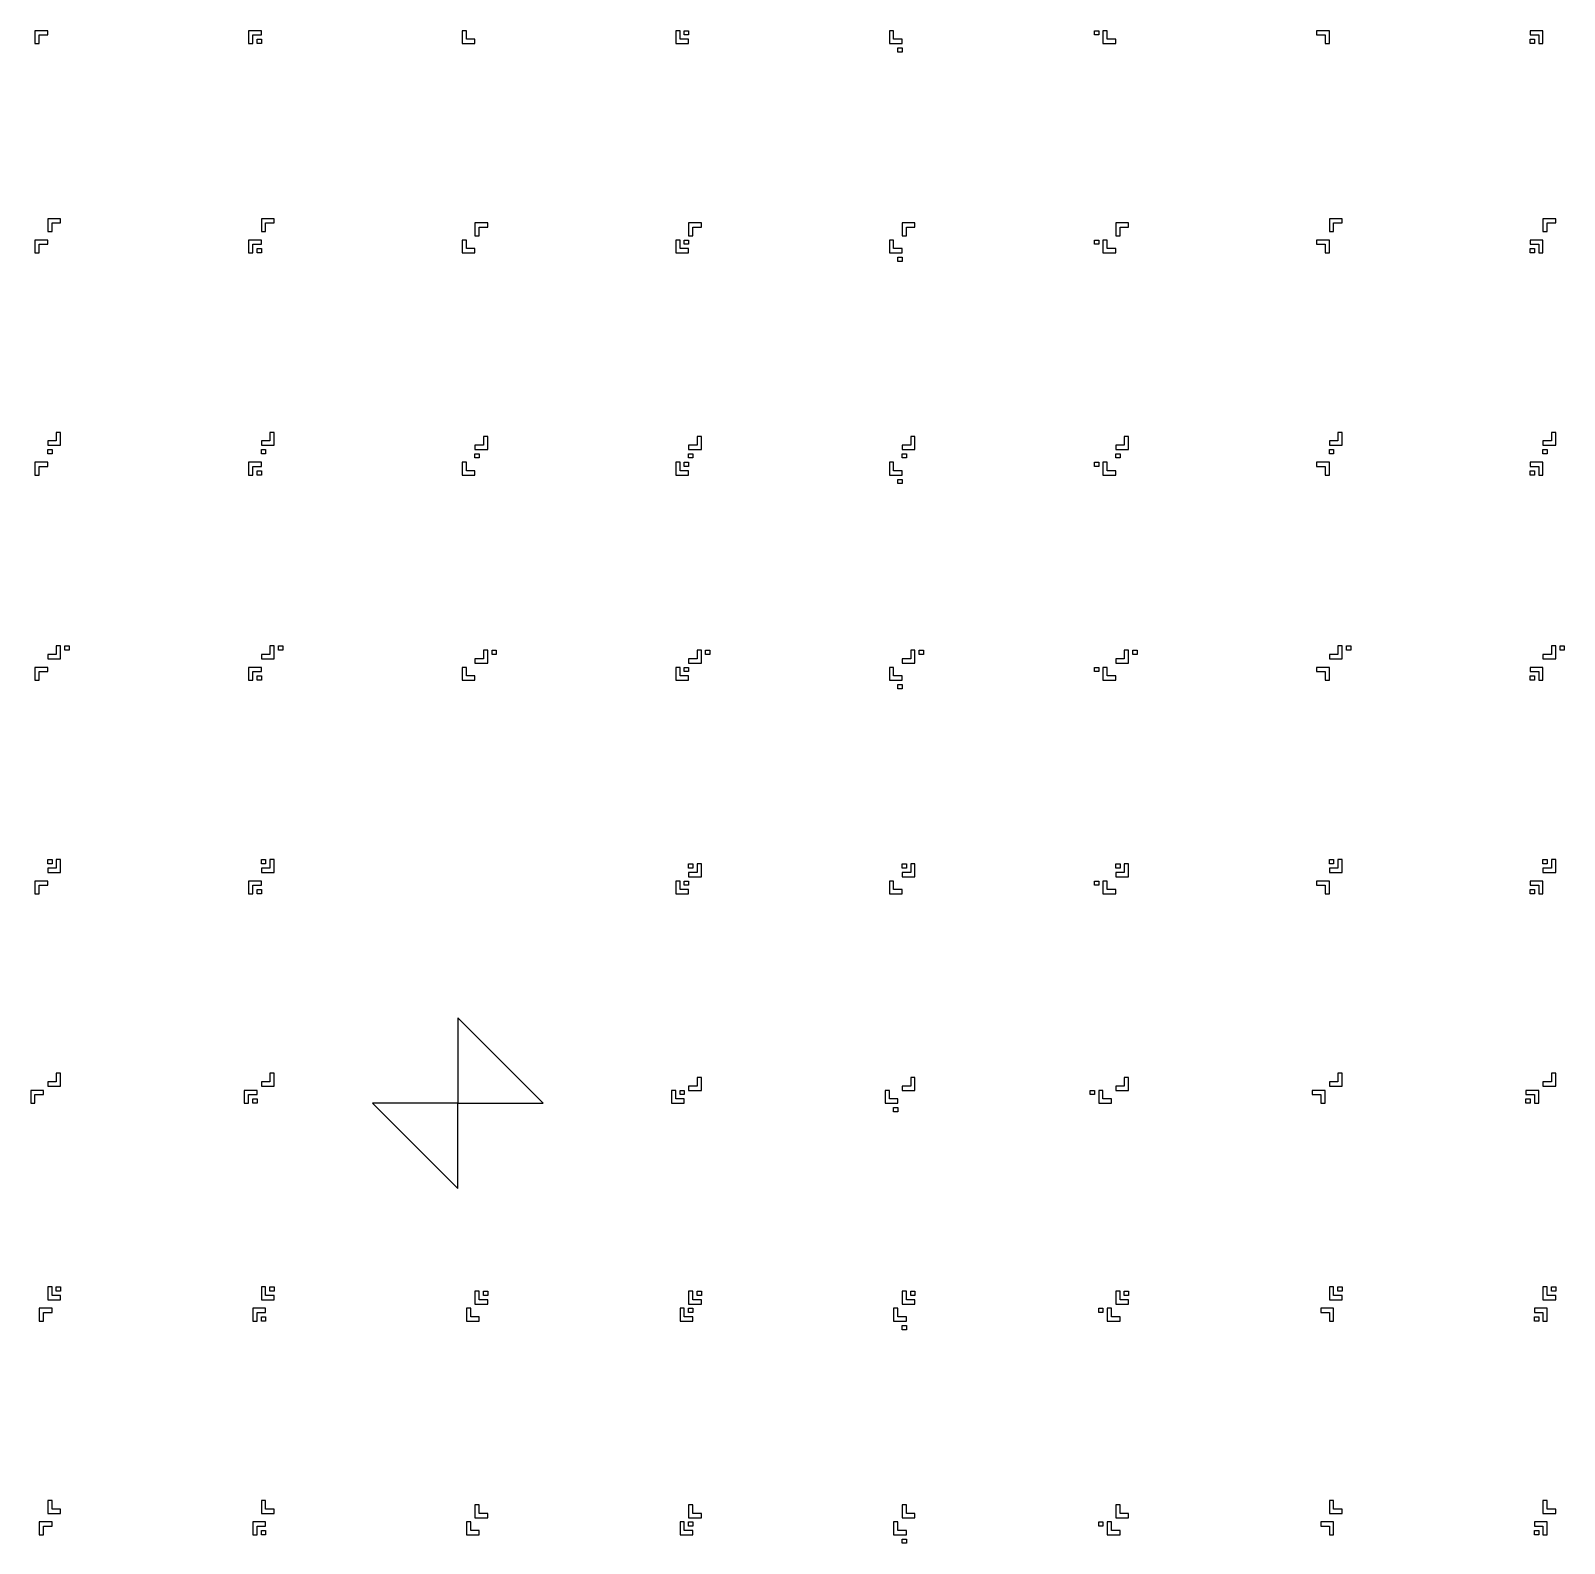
# Model space of a CAD drawing. Extents: x -1486 to 1662, y -1587 to 1493.
# Drawn here: x -646 to 72, y -753 to -45 of the extents above; entities that cross this region are included whole.
import ezdxf

# ---------------------------------------------------------------- set-up
doc = ezdxf.new("R2010")
doc.units = 0
doc.header["$MEASUREMENT"] = 0
doc.layers.add('255', color=7, linetype='CONTINUOUS')

msp = doc.modelspace()

# ---------------------------------------------------------------- linework, layer by layer
at = {"layer": '255', "color": 7, "linetype": 'Continuous', "ltscale": 0.75, "flags": 128}
for points in [[(-643.7202, -45.289225), (-643.7202, -51.289225), (-641.7202, -51.289225), (-641.7202, -47.289225), (-637.7202, -47.289225), (-637.7202, -45.289225), (-643.7202, -45.289225)], [(-541.7202, -47.289225), (-537.7202, -47.289225), (-537.7202, -45.289225), (-543.7202, -45.289225), (-543.7202, -51.289225), (-541.7202, -51.289225), (-541.7202, -47.289225)], [(-539.7202, -49.289225), (-537.7202, -49.289225), (-537.7202, -51.289225), (-539.7202, -51.289225), (-539.7202, -49.289225)], [(-443.7202, -51.289225), (-437.7202, -51.289225), (-437.7202, -49.289225), (-441.7202, -49.289225), (-441.7202, -45.289225), (-443.7202, -45.289225), (-443.7202, -51.289225)], [(-341.7202, -49.289225), (-341.7202, -45.289225), (-343.7202, -45.289225), (-343.7202, -51.289225), (-337.7202, -51.289225), (-337.7202, -49.289225), (-341.7202, -49.289225)], [(-339.7202, -45.289225), (-337.7202, -45.289225), (-337.7202, -47.289225), (-339.7202, -47.289225), (-339.7202, -45.289225)], [(-241.7202, -49.289225), (-241.7202, -45.289225), (-243.7202, -45.289225), (-243.7202, -51.289225), (-237.7202, -51.289225), (-237.7202, -49.289225), (-241.7202, -49.289225)], [(-147.7202, -45.289225), (-145.7202, -45.289225), (-145.7202, -47.289225), (-147.7202, -47.289225), (-147.7202, -45.289225)], [(-141.7202, -49.289225), (-141.7202, -45.289225), (-143.7202, -45.289225), (-143.7202, -51.289225), (-137.7202, -51.289225), (-137.7202, -49.289225), (-141.7202, -49.289225)], [(-39.7202, -47.289225), (-39.7202, -51.289225), (-37.7202, -51.289225), (-37.7202, -45.289225), (-43.7202, -45.289225), (-43.7202, -47.289225), (-39.7202, -47.289225)], [(62.2798, -45.289225), (56.2798, -45.289225), (56.2798, -47.289225), (60.2798, -47.289225), (60.2798, -51.289225), (62.2798, -51.289225), (62.2798, -45.289225)], [(56.2798, -49.289225), (58.2798, -49.289225), (58.2798, -51.289225), (56.2798, -51.289225), (56.2798, -49.289225)], [(-239.7202, -53.289225), (-237.7202, -53.289225), (-237.7202, -55.289225), (-239.7202, -55.289225), (-239.7202, -53.289225)], [(-637.7202, -133.289225), (-637.7202, -139.289225), (-635.7202, -139.289225), (-635.7202, -135.289225), (-631.7202, -135.289225), (-631.7202, -133.289225), (-637.7202, -133.289225)], [(-537.7202, -133.289225), (-537.7202, -139.289225), (-535.7202, -139.289225), (-535.7202, -135.289225), (-531.7202, -135.289225), (-531.7202, -133.289225), (-537.7202, -133.289225)], [(-437.7202, -135.289225), (-437.7202, -141.289225), (-435.7202, -141.289225), (-435.7202, -137.289225), (-431.7202, -137.289225), (-431.7202, -135.289225), (-437.7202, -135.289225)], [(-337.7202, -135.289225), (-337.7202, -141.289225), (-335.7202, -141.289225), (-335.7202, -137.289225), (-331.7202, -137.289225), (-331.7202, -135.289225), (-337.7202, -135.289225)], [(-237.7202, -135.289225), (-237.7202, -141.289225), (-235.7202, -141.289225), (-235.7202, -137.289225), (-231.7202, -137.289225), (-231.7202, -135.289225), (-237.7202, -135.289225)], [(-137.7202, -135.289225), (-137.7202, -141.289225), (-135.7202, -141.289225), (-135.7202, -137.289225), (-131.7202, -137.289225), (-131.7202, -135.289225), (-137.7202, -135.289225)], [(-37.7202, -133.289225), (-37.7202, -139.289225), (-35.7202, -139.289225), (-35.7202, -135.289225), (-31.7202, -135.289225), (-31.7202, -133.289225), (-37.7202, -133.289225)], [(62.2798, -133.289225), (62.2798, -139.289225), (64.2798, -139.289225), (64.2798, -135.289225), (68.2798, -135.289225), (68.2798, -133.289225), (62.2798, -133.289225)], [(-643.7202, -143.289225), (-643.7202, -149.289225), (-641.7202, -149.289225), (-641.7202, -145.289225), (-637.7202, -145.289225), (-637.7202, -143.289225), (-643.7202, -143.289225)], [(-541.7202, -145.289225), (-537.7202, -145.289225), (-537.7202, -143.289225), (-543.7202, -143.289225), (-543.7202, -149.289225), (-541.7202, -149.289225), (-541.7202, -145.289225)], [(-443.7202, -149.289225), (-437.7202, -149.289225), (-437.7202, -147.289225), (-441.7202, -147.289225), (-441.7202, -143.289225), (-443.7202, -143.289225), (-443.7202, -149.289225)], [(-341.7202, -147.289225), (-341.7202, -143.289225), (-343.7202, -143.289225), (-343.7202, -149.289225), (-337.7202, -149.289225), (-337.7202, -147.289225), (-341.7202, -147.289225)], [(-339.7202, -143.289225), (-337.7202, -143.289225), (-337.7202, -145.289225), (-339.7202, -145.289225), (-339.7202, -143.289225)], [(-241.7202, -147.289225), (-241.7202, -143.289225), (-243.7202, -143.289225), (-243.7202, -149.289225), (-237.7202, -149.289225), (-237.7202, -147.289225), (-241.7202, -147.289225)], [(-147.7202, -143.289225), (-145.7202, -143.289225), (-145.7202, -145.289225), (-147.7202, -145.289225), (-147.7202, -143.289225)], [(-141.7202, -147.289225), (-141.7202, -143.289225), (-143.7202, -143.289225), (-143.7202, -149.289225), (-137.7202, -149.289225), (-137.7202, -147.289225), (-141.7202, -147.289225)], [(-39.7202, -145.289225), (-39.7202, -149.289225), (-37.7202, -149.289225), (-37.7202, -143.289225), (-43.7202, -143.289225), (-43.7202, -145.289225), (-39.7202, -145.289225)], [(62.2798, -143.289225), (56.2798, -143.289225), (56.2798, -145.289225), (60.2798, -145.289225), (60.2798, -149.289225), (62.2798, -149.289225), (62.2798, -143.289225)], [(-539.7202, -147.289225), (-537.7202, -147.289225), (-537.7202, -149.289225), (-539.7202, -149.289225), (-539.7202, -147.289225)], [(56.2798, -147.289225), (58.2798, -147.289225), (58.2798, -149.289225), (56.2798, -149.289225), (56.2798, -147.289225)], [(-239.7202, -151.289225), (-237.7202, -151.289225), (-237.7202, -153.289225), (-239.7202, -153.289225), (-239.7202, -151.289225)], [(-631.7202, -239.289225), (-631.7202, -233.289225), (-633.7202, -233.289225), (-633.7202, -237.289225), (-637.7202, -237.289225), (-637.7202, -239.289225), (-631.7202, -239.289225)], [(-531.7202, -239.289225), (-531.7202, -233.289225), (-533.7202, -233.289225), (-533.7202, -237.289225), (-537.7202, -237.289225), (-537.7202, -239.289225), (-531.7202, -239.289225)], [(-431.7202, -241.289225), (-431.7202, -235.289225), (-433.7202, -235.289225), (-433.7202, -239.289225), (-437.7202, -239.289225), (-437.7202, -241.289225), (-431.7202, -241.289225)], [(-331.7202, -241.289225), (-331.7202, -235.289225), (-333.7202, -235.289225), (-333.7202, -239.289225), (-337.7202, -239.289225), (-337.7202, -241.289225), (-331.7202, -241.289225)], [(-231.7202, -241.289225), (-231.7202, -235.289225), (-233.7202, -235.289225), (-233.7202, -239.289225), (-237.7202, -239.289225), (-237.7202, -241.289225), (-231.7202, -241.289225)], [(-131.7202, -241.289225), (-131.7202, -235.289225), (-133.7202, -235.289225), (-133.7202, -239.289225), (-137.7202, -239.289225), (-137.7202, -241.289225), (-131.7202, -241.289225)], [(-31.7202, -239.289225), (-31.7202, -233.289225), (-33.7202, -233.289225), (-33.7202, -237.289225), (-37.7202, -237.289225), (-37.7202, -239.289225), (-31.7202, -239.289225)], [(68.2798, -239.289225), (68.2798, -233.289225), (66.2798, -233.289225), (66.2798, -237.289225), (62.2798, -237.289225), (62.2798, -239.289225), (68.2798, -239.289225)], [(-637.7202, -241.289225), (-635.7202, -241.289225), (-635.7202, -243.289225), (-637.7202, -243.289225), (-637.7202, -241.289225)], [(-537.7202, -241.289225), (-535.7202, -241.289225), (-535.7202, -243.289225), (-537.7202, -243.289225), (-537.7202, -241.289225)], [(-437.7202, -243.289225), (-435.7202, -243.289225), (-435.7202, -245.289225), (-437.7202, -245.289225), (-437.7202, -243.289225)], [(-337.7202, -243.289225), (-335.7202, -243.289225), (-335.7202, -245.289225), (-337.7202, -245.289225), (-337.7202, -243.289225)], [(-237.7202, -243.289225), (-235.7202, -243.289225), (-235.7202, -245.289225), (-237.7202, -245.289225), (-237.7202, -243.289225)], [(-137.7202, -243.289225), (-135.7202, -243.289225), (-135.7202, -245.289225), (-137.7202, -245.289225), (-137.7202, -243.289225)], [(-37.7202, -241.289225), (-35.7202, -241.289225), (-35.7202, -243.289225), (-37.7202, -243.289225), (-37.7202, -241.289225)], [(62.2798, -241.289225), (64.2798, -241.289225), (64.2798, -243.289225), (62.2798, -243.289225), (62.2798, -241.289225)], [(-643.7202, -247.289225), (-643.7202, -253.289225), (-641.7202, -253.289225), (-641.7202, -249.289225), (-637.7202, -249.289225), (-637.7202, -247.289225), (-643.7202, -247.289225)], [(-541.7202, -249.289225), (-537.7202, -249.289225), (-537.7202, -247.289225), (-543.7202, -247.289225), (-543.7202, -253.289225), (-541.7202, -253.289225), (-541.7202, -249.289225)], [(-539.7202, -251.289225), (-537.7202, -251.289225), (-537.7202, -253.289225), (-539.7202, -253.289225), (-539.7202, -251.289225)], [(-443.7202, -253.289225), (-437.7202, -253.289225), (-437.7202, -251.289225), (-441.7202, -251.289225), (-441.7202, -247.289225), (-443.7202, -247.289225), (-443.7202, -253.289225)], [(-341.7202, -251.289225), (-341.7202, -247.289225), (-343.7202, -247.289225), (-343.7202, -253.289225), (-337.7202, -253.289225), (-337.7202, -251.289225), (-341.7202, -251.289225)], [(-339.7202, -247.289225), (-337.7202, -247.289225), (-337.7202, -249.289225), (-339.7202, -249.289225), (-339.7202, -247.289225)], [(-241.7202, -251.289225), (-241.7202, -247.289225), (-243.7202, -247.289225), (-243.7202, -253.289225), (-237.7202, -253.289225), (-237.7202, -251.289225), (-241.7202, -251.289225)], [(-147.7202, -247.289225), (-145.7202, -247.289225), (-145.7202, -249.289225), (-147.7202, -249.289225), (-147.7202, -247.289225)], [(-141.7202, -251.289225), (-141.7202, -247.289225), (-143.7202, -247.289225), (-143.7202, -253.289225), (-137.7202, -253.289225), (-137.7202, -251.289225), (-141.7202, -251.289225)], [(-39.7202, -249.289225), (-39.7202, -253.289225), (-37.7202, -253.289225), (-37.7202, -247.289225), (-43.7202, -247.289225), (-43.7202, -249.289225), (-39.7202, -249.289225)], [(62.2798, -247.289225), (56.2798, -247.289225), (56.2798, -249.289225), (60.2798, -249.289225), (60.2798, -253.289225), (62.2798, -253.289225), (62.2798, -247.289225)], [(56.2798, -251.289225), (58.2798, -251.289225), (58.2798, -253.289225), (56.2798, -253.289225), (56.2798, -251.289225)], [(-239.7202, -255.289225), (-237.7202, -255.289225), (-237.7202, -257.289225), (-239.7202, -257.289225), (-239.7202, -255.289225)], [(-631.7202, -339.289225), (-631.7202, -333.289225), (-633.7202, -333.289225), (-633.7202, -337.289225), (-637.7202, -337.289225), (-637.7202, -339.289225), (-631.7202, -339.289225)], [(-629.7202, -333.289225), (-627.7202, -333.289225), (-627.7202, -335.289225), (-629.7202, -335.289225), (-629.7202, -333.289225)], [(-531.7202, -339.289225), (-531.7202, -333.289225), (-533.7202, -333.289225), (-533.7202, -337.289225), (-537.7202, -337.289225), (-537.7202, -339.289225), (-531.7202, -339.289225)], [(-529.7202, -333.289225), (-527.7202, -333.289225), (-527.7202, -335.289225), (-529.7202, -335.289225), (-529.7202, -333.289225)], [(-431.7202, -341.289225), (-431.7202, -335.289225), (-433.7202, -335.289225), (-433.7202, -339.289225), (-437.7202, -339.289225), (-437.7202, -341.289225), (-431.7202, -341.289225)], [(-429.7202, -335.289225), (-427.7202, -335.289225), (-427.7202, -337.289225), (-429.7202, -337.289225), (-429.7202, -335.289225)], [(-331.7202, -341.289225), (-331.7202, -335.289225), (-333.7202, -335.289225), (-333.7202, -339.289225), (-337.7202, -339.289225), (-337.7202, -341.289225), (-331.7202, -341.289225)], [(-329.7202, -335.289225), (-327.7202, -335.289225), (-327.7202, -337.289225), (-329.7202, -337.289225), (-329.7202, -335.289225)], [(-231.7202, -341.289225), (-231.7202, -335.289225), (-233.7202, -335.289225), (-233.7202, -339.289225), (-237.7202, -339.289225), (-237.7202, -341.289225), (-231.7202, -341.289225)], [(-229.7202, -335.289225), (-227.7202, -335.289225), (-227.7202, -337.289225), (-229.7202, -337.289225), (-229.7202, -335.289225)], [(-131.7202, -341.289225), (-131.7202, -335.289225), (-133.7202, -335.289225), (-133.7202, -339.289225), (-137.7202, -339.289225), (-137.7202, -341.289225), (-131.7202, -341.289225)], [(-129.7202, -335.289225), (-127.7202, -335.289225), (-127.7202, -337.289225), (-129.7202, -337.289225), (-129.7202, -335.289225)], [(-31.7202, -339.289225), (-31.7202, -333.289225), (-33.7202, -333.289225), (-33.7202, -337.289225), (-37.7202, -337.289225), (-37.7202, -339.289225), (-31.7202, -339.289225)], [(-29.7202, -333.289225), (-27.7202, -333.289225), (-27.7202, -335.289225), (-29.7202, -335.289225), (-29.7202, -333.289225)], [(68.2798, -339.289225), (68.2798, -333.289225), (66.2798, -333.289225), (66.2798, -337.289225), (62.2798, -337.289225), (62.2798, -339.289225), (68.2798, -339.289225)], [(70.2798, -333.289225), (72.2798, -333.289225), (72.2798, -335.289225), (70.2798, -335.289225), (70.2798, -333.289225)], [(-643.7202, -343.289225), (-643.7202, -349.289225), (-641.7202, -349.289225), (-641.7202, -345.289225), (-637.7202, -345.289225), (-637.7202, -343.289225), (-643.7202, -343.289225)], [(-541.7202, -345.289225), (-537.7202, -345.289225), (-537.7202, -343.289225), (-543.7202, -343.289225), (-543.7202, -349.289225), (-541.7202, -349.289225), (-541.7202, -345.289225)], [(-443.7202, -349.289225), (-437.7202, -349.289225), (-437.7202, -347.289225), (-441.7202, -347.289225), (-441.7202, -343.289225), (-443.7202, -343.289225), (-443.7202, -349.289225)], [(-341.7202, -347.289225), (-341.7202, -343.289225), (-343.7202, -343.289225), (-343.7202, -349.289225), (-337.7202, -349.289225), (-337.7202, -347.289225), (-341.7202, -347.289225)], [(-339.7202, -343.289225), (-337.7202, -343.289225), (-337.7202, -345.289225), (-339.7202, -345.289225), (-339.7202, -343.289225)], [(-241.7202, -347.289225), (-241.7202, -343.289225), (-243.7202, -343.289225), (-243.7202, -349.289225), (-237.7202, -349.289225), (-237.7202, -347.289225), (-241.7202, -347.289225)], [(-147.7202, -343.289225), (-145.7202, -343.289225), (-145.7202, -345.289225), (-147.7202, -345.289225), (-147.7202, -343.289225)], [(-141.7202, -347.289225), (-141.7202, -343.289225), (-143.7202, -343.289225), (-143.7202, -349.289225), (-137.7202, -349.289225), (-137.7202, -347.289225), (-141.7202, -347.289225)], [(-39.7202, -345.289225), (-39.7202, -349.289225), (-37.7202, -349.289225), (-37.7202, -343.289225), (-43.7202, -343.289225), (-43.7202, -345.289225), (-39.7202, -345.289225)], [(62.2798, -343.289225), (56.2798, -343.289225), (56.2798, -345.289225), (60.2798, -345.289225), (60.2798, -349.289225), (62.2798, -349.289225), (62.2798, -343.289225)], [(-539.7202, -347.289225), (-537.7202, -347.289225), (-537.7202, -349.289225), (-539.7202, -349.289225), (-539.7202, -347.289225)], [(-239.7202, -351.289225), (-237.7202, -351.289225), (-237.7202, -353.289225), (-239.7202, -353.289225), (-239.7202, -351.289225)], [(56.2798, -347.289225), (58.2798, -347.289225), (58.2798, -349.289225), (56.2798, -349.289225), (56.2798, -347.289225)], [(-631.7202, -439.289225), (-631.7202, -433.289225), (-633.7202, -433.289225), (-633.7202, -437.289225), (-637.7202, -437.289225), (-637.7202, -439.289225), (-631.7202, -439.289225)], [(-637.7202, -433.289225), (-635.7202, -433.289225), (-635.7202, -435.289225), (-637.7202, -435.289225), (-637.7202, -433.289225)], [(-531.7202, -439.289225), (-531.7202, -433.289225), (-533.7202, -433.289225), (-533.7202, -437.289225), (-537.7202, -437.289225), (-537.7202, -439.289225), (-531.7202, -439.289225)], [(-537.7202, -433.289225), (-535.7202, -433.289225), (-535.7202, -435.289225), (-537.7202, -435.289225), (-537.7202, -433.289225)], [(-331.7202, -441.289225), (-331.7202, -435.289225), (-333.7202, -435.289225), (-333.7202, -439.289225), (-337.7202, -439.289225), (-337.7202, -441.289225), (-331.7202, -441.289225)], [(-337.7202, -435.289225), (-335.7202, -435.289225), (-335.7202, -437.289225), (-337.7202, -437.289225), (-337.7202, -435.289225)], [(-231.7202, -441.289225), (-231.7202, -435.289225), (-233.7202, -435.289225), (-233.7202, -439.289225), (-237.7202, -439.289225), (-237.7202, -441.289225), (-231.7202, -441.289225)], [(-237.7202, -435.289225), (-235.7202, -435.289225), (-235.7202, -437.289225), (-237.7202, -437.289225), (-237.7202, -435.289225)], [(-131.7202, -441.289225), (-131.7202, -435.289225), (-133.7202, -435.289225), (-133.7202, -439.289225), (-137.7202, -439.289225), (-137.7202, -441.289225), (-131.7202, -441.289225)], [(-137.7202, -435.289225), (-135.7202, -435.289225), (-135.7202, -437.289225), (-137.7202, -437.289225), (-137.7202, -435.289225)], [(-31.7202, -439.289225), (-31.7202, -433.289225), (-33.7202, -433.289225), (-33.7202, -437.289225), (-37.7202, -437.289225), (-37.7202, -439.289225), (-31.7202, -439.289225)], [(-37.7202, -433.289225), (-35.7202, -433.289225), (-35.7202, -435.289225), (-37.7202, -435.289225), (-37.7202, -433.289225)], [(68.2798, -439.289225), (68.2798, -433.289225), (66.2798, -433.289225), (66.2798, -437.289225), (62.2798, -437.289225), (62.2798, -439.289225), (68.2798, -439.289225)], [(62.2798, -433.289225), (64.2798, -433.289225), (64.2798, -435.289225), (62.2798, -435.289225), (62.2798, -433.289225)], [(-643.7202, -443.289225), (-643.7202, -449.289225), (-641.7202, -449.289225), (-641.7202, -445.289225), (-637.7202, -445.289225), (-637.7202, -443.289225), (-643.7202, -443.289225)], [(-541.7202, -445.289225), (-537.7202, -445.289225), (-537.7202, -443.289225), (-543.7202, -443.289225), (-543.7202, -449.289225), (-541.7202, -449.289225), (-541.7202, -445.289225)], [(-341.7202, -447.289225), (-341.7202, -443.289225), (-343.7202, -443.289225), (-343.7202, -449.289225), (-337.7202, -449.289225), (-337.7202, -447.289225), (-341.7202, -447.289225)], [(-339.7202, -443.289225), (-337.7202, -443.289225), (-337.7202, -445.289225), (-339.7202, -445.289225), (-339.7202, -443.289225)], [(-241.7202, -447.289225), (-241.7202, -443.289225), (-243.7202, -443.289225), (-243.7202, -449.289225), (-237.7202, -449.289225), (-237.7202, -447.289225), (-241.7202, -447.289225)], [(-147.7202, -443.289225), (-145.7202, -443.289225), (-145.7202, -445.289225), (-147.7202, -445.289225), (-147.7202, -443.289225)], [(-141.7202, -447.289225), (-141.7202, -443.289225), (-143.7202, -443.289225), (-143.7202, -449.289225), (-137.7202, -449.289225), (-137.7202, -447.289225), (-141.7202, -447.289225)], [(-39.7202, -445.289225), (-39.7202, -449.289225), (-37.7202, -449.289225), (-37.7202, -443.289225), (-43.7202, -443.289225), (-43.7202, -445.289225), (-39.7202, -445.289225)], [(62.2798, -443.289225), (56.2798, -443.289225), (56.2798, -445.289225), (60.2798, -445.289225), (60.2798, -449.289225), (62.2798, -449.289225), (62.2798, -443.289225)], [(-539.7202, -447.289225), (-537.7202, -447.289225), (-537.7202, -449.289225), (-539.7202, -449.289225), (-539.7202, -447.289225)], [(56.2798, -447.289225), (58.2798, -447.289225), (58.2798, -449.289225), (56.2798, -449.289225), (56.2798, -447.289225)], [(-445.7202, -547.289225), (-445.7202, -547.289225), (-405.7202, -547.289225), (-405.7202, -547.289225), (-405.7202, -547.289225), (-445.7202, -507.289225), (-445.7202, -507.289225), (-445.7202, -547.289225)], [(-633.7202, -537.289225), (-637.7202, -537.289225), (-637.7202, -539.289225), (-631.7202, -539.289225), (-631.7202, -533.289225), (-633.7202, -533.289225), (-633.7202, -537.289225)], [(-533.7202, -537.289225), (-537.7202, -537.289225), (-537.7202, -539.289225), (-531.7202, -539.289225), (-531.7202, -533.289225), (-533.7202, -533.289225), (-533.7202, -537.289225)], [(-333.7202, -539.289225), (-337.7202, -539.289225), (-337.7202, -541.289225), (-331.7202, -541.289225), (-331.7202, -535.289225), (-333.7202, -535.289225), (-333.7202, -539.289225)], [(-233.7202, -539.289225), (-237.7202, -539.289225), (-237.7202, -541.289225), (-231.7202, -541.289225), (-231.7202, -535.289225), (-233.7202, -535.289225), (-233.7202, -539.289225)], [(-133.7202, -539.289225), (-137.7202, -539.289225), (-137.7202, -541.289225), (-131.7202, -541.289225), (-131.7202, -535.289225), (-133.7202, -535.289225), (-133.7202, -539.289225)], [(-33.7202, -537.289225), (-37.7202, -537.289225), (-37.7202, -539.289225), (-31.7202, -539.289225), (-31.7202, -533.289225), (-33.7202, -533.289225), (-33.7202, -537.289225)], [(66.2798, -537.289225), (62.2798, -537.289225), (62.2798, -539.289225), (68.2798, -539.289225), (68.2798, -533.289225), (66.2798, -533.289225), (66.2798, -537.289225)], [(-645.7202, -541.289225), (-645.7202, -547.289225), (-643.7202, -547.289225), (-643.7202, -543.289225), (-639.7202, -543.289225), (-639.7202, -541.289225), (-645.7202, -541.289225)], [(-543.7202, -543.289225), (-539.7202, -543.289225), (-539.7202, -541.289225), (-545.7202, -541.289225), (-545.7202, -547.289225), (-543.7202, -547.289225), (-543.7202, -543.289225)], [(-541.7202, -545.289225), (-539.7202, -545.289225), (-539.7202, -547.289225), (-541.7202, -547.289225), (-541.7202, -545.289225)], [(-343.7202, -545.289225), (-343.7202, -541.289225), (-345.7202, -541.289225), (-345.7202, -547.289225), (-339.7202, -547.289225), (-339.7202, -545.289225), (-343.7202, -545.289225)], [(-341.7202, -541.289225), (-339.7202, -541.289225), (-339.7202, -543.289225), (-341.7202, -543.289225), (-341.7202, -541.289225)], [(-243.7202, -545.289225), (-243.7202, -541.289225), (-245.7202, -541.289225), (-245.7202, -547.289225), (-239.7202, -547.289225), (-239.7202, -545.289225), (-243.7202, -545.289225)], [(-149.7202, -541.289225), (-147.7202, -541.289225), (-147.7202, -543.289225), (-149.7202, -543.289225), (-149.7202, -541.289225)], [(-143.7202, -545.289225), (-143.7202, -541.289225), (-145.7202, -541.289225), (-145.7202, -547.289225), (-139.7202, -547.289225), (-139.7202, -545.289225), (-143.7202, -545.289225)], [(-41.7202, -543.289225), (-41.7202, -547.289225), (-39.7202, -547.289225), (-39.7202, -541.289225), (-45.7202, -541.289225), (-45.7202, -543.289225), (-41.7202, -543.289225)], [(60.2798, -541.289225), (54.2798, -541.289225), (54.2798, -543.289225), (58.2798, -543.289225), (58.2798, -547.289225), (60.2798, -547.289225), (60.2798, -541.289225)], [(54.2798, -545.289225), (56.2798, -545.289225), (56.2798, -547.289225), (54.2798, -547.289225), (54.2798, -545.289225)], [(-241.7202, -549.289225), (-239.7202, -549.289225), (-239.7202, -551.289225), (-241.7202, -551.289225), (-241.7202, -549.289225)], [(-637.7202, -639.289225), (-631.7202, -639.289225), (-631.7202, -637.289225), (-635.7202, -637.289225), (-635.7202, -633.289225), (-637.7202, -633.289225), (-637.7202, -639.289225)], [(-633.7202, -633.289225), (-631.7202, -633.289225), (-631.7202, -635.289225), (-633.7202, -635.289225), (-633.7202, -633.289225)], [(-537.7202, -639.289225), (-531.7202, -639.289225), (-531.7202, -637.289225), (-535.7202, -637.289225), (-535.7202, -633.289225), (-537.7202, -633.289225), (-537.7202, -639.289225)], [(-533.7202, -633.289225), (-531.7202, -633.289225), (-531.7202, -635.289225), (-533.7202, -635.289225), (-533.7202, -633.289225)], [(-437.7202, -641.289225), (-431.7202, -641.289225), (-431.7202, -639.289225), (-435.7202, -639.289225), (-435.7202, -635.289225), (-437.7202, -635.289225), (-437.7202, -641.289225)], [(-433.7202, -635.289225), (-431.7202, -635.289225), (-431.7202, -637.289225), (-433.7202, -637.289225), (-433.7202, -635.289225)], [(-337.7202, -641.289225), (-331.7202, -641.289225), (-331.7202, -639.289225), (-335.7202, -639.289225), (-335.7202, -635.289225), (-337.7202, -635.289225), (-337.7202, -641.289225)], [(-333.7202, -635.289225), (-331.7202, -635.289225), (-331.7202, -637.289225), (-333.7202, -637.289225), (-333.7202, -635.289225)], [(-237.7202, -641.289225), (-231.7202, -641.289225), (-231.7202, -639.289225), (-235.7202, -639.289225), (-235.7202, -635.289225), (-237.7202, -635.289225), (-237.7202, -641.289225)], [(-233.7202, -635.289225), (-231.7202, -635.289225), (-231.7202, -637.289225), (-233.7202, -637.289225), (-233.7202, -635.289225)], [(-137.7202, -641.289225), (-131.7202, -641.289225), (-131.7202, -639.289225), (-135.7202, -639.289225), (-135.7202, -635.289225), (-137.7202, -635.289225), (-137.7202, -641.289225)], [(-133.7202, -635.289225), (-131.7202, -635.289225), (-131.7202, -637.289225), (-133.7202, -637.289225), (-133.7202, -635.289225)], [(-37.7202, -639.289225), (-31.7202, -639.289225), (-31.7202, -637.289225), (-35.7202, -637.289225), (-35.7202, -633.289225), (-37.7202, -633.289225), (-37.7202, -639.289225)], [(-33.7202, -633.289225), (-31.7202, -633.289225), (-31.7202, -635.289225), (-33.7202, -635.289225), (-33.7202, -633.289225)], [(62.2798, -639.289225), (68.2798, -639.289225), (68.2798, -637.289225), (64.2798, -637.289225), (64.2798, -633.289225), (62.2798, -633.289225), (62.2798, -639.289225)], [(66.2798, -633.289225), (68.2798, -633.289225), (68.2798, -635.289225), (66.2798, -635.289225), (66.2798, -633.289225)], [(-641.7202, -643.289225), (-641.7202, -649.289225), (-639.7202, -649.289225), (-639.7202, -645.289225), (-635.7202, -645.289225), (-635.7202, -643.289225), (-641.7202, -643.289225)], [(-539.7202, -645.289225), (-535.7202, -645.289225), (-535.7202, -643.289225), (-541.7202, -643.289225), (-541.7202, -649.289225), (-539.7202, -649.289225), (-539.7202, -645.289225)], [(-441.7202, -649.289225), (-435.7202, -649.289225), (-435.7202, -647.289225), (-439.7202, -647.289225), (-439.7202, -643.289225), (-441.7202, -643.289225), (-441.7202, -649.289225)], [(-339.7202, -647.289225), (-339.7202, -643.289225), (-341.7202, -643.289225), (-341.7202, -649.289225), (-335.7202, -649.289225), (-335.7202, -647.289225), (-339.7202, -647.289225)], [(-337.7202, -643.289225), (-335.7202, -643.289225), (-335.7202, -645.289225), (-337.7202, -645.289225), (-337.7202, -643.289225)], [(-239.7202, -647.289225), (-239.7202, -643.289225), (-241.7202, -643.289225), (-241.7202, -649.289225), (-235.7202, -649.289225), (-235.7202, -647.289225), (-239.7202, -647.289225)], [(-145.7202, -643.289225), (-143.7202, -643.289225), (-143.7202, -645.289225), (-145.7202, -645.289225), (-145.7202, -643.289225)], [(-139.7202, -647.289225), (-139.7202, -643.289225), (-141.7202, -643.289225), (-141.7202, -649.289225), (-135.7202, -649.289225), (-135.7202, -647.289225), (-139.7202, -647.289225)], [(-37.7202, -645.289225), (-37.7202, -649.289225), (-35.7202, -649.289225), (-35.7202, -643.289225), (-41.7202, -643.289225), (-41.7202, -645.289225), (-37.7202, -645.289225)], [(64.2798, -643.289225), (58.2798, -643.289225), (58.2798, -645.289225), (62.2798, -645.289225), (62.2798, -649.289225), (64.2798, -649.289225), (64.2798, -643.289225)], [(-537.7202, -647.289225), (-535.7202, -647.289225), (-535.7202, -649.289225), (-537.7202, -649.289225), (-537.7202, -647.289225)], [(-237.7202, -651.289225), (-235.7202, -651.289225), (-235.7202, -653.289225), (-237.7202, -653.289225), (-237.7202, -651.289225)], [(58.2798, -647.289225), (60.2798, -647.289225), (60.2798, -649.289225), (58.2798, -649.289225), (58.2798, -647.289225)], [(-635.7202, -737.289225), (-635.7202, -733.289225), (-637.7202, -733.289225), (-637.7202, -739.289225), (-631.7202, -739.289225), (-631.7202, -737.289225), (-635.7202, -737.289225)], [(-535.7202, -737.289225), (-535.7202, -733.289225), (-537.7202, -733.289225), (-537.7202, -739.289225), (-531.7202, -739.289225), (-531.7202, -737.289225), (-535.7202, -737.289225)], [(-435.7202, -739.289225), (-435.7202, -735.289225), (-437.7202, -735.289225), (-437.7202, -741.289225), (-431.7202, -741.289225), (-431.7202, -739.289225), (-435.7202, -739.289225)], [(-335.7202, -739.289225), (-335.7202, -735.289225), (-337.7202, -735.289225), (-337.7202, -741.289225), (-331.7202, -741.289225), (-331.7202, -739.289225), (-335.7202, -739.289225)], [(-235.7202, -739.289225), (-235.7202, -735.289225), (-237.7202, -735.289225), (-237.7202, -741.289225), (-231.7202, -741.289225), (-231.7202, -739.289225), (-235.7202, -739.289225)], [(-135.7202, -739.289225), (-135.7202, -735.289225), (-137.7202, -735.289225), (-137.7202, -741.289225), (-131.7202, -741.289225), (-131.7202, -739.289225), (-135.7202, -739.289225)], [(-35.7202, -737.289225), (-35.7202, -733.289225), (-37.7202, -733.289225), (-37.7202, -739.289225), (-31.7202, -739.289225), (-31.7202, -737.289225), (-35.7202, -737.289225)], [(64.2798, -737.289225), (64.2798, -733.289225), (62.2798, -733.289225), (62.2798, -739.289225), (68.2798, -739.289225), (68.2798, -737.289225), (64.2798, -737.289225)], [(-641.7202, -743.289225), (-641.7202, -749.289225), (-639.7202, -749.289225), (-639.7202, -745.289225), (-635.7202, -745.289225), (-635.7202, -743.289225), (-641.7202, -743.289225)], [(-539.7202, -745.289225), (-535.7202, -745.289225), (-535.7202, -743.289225), (-541.7202, -743.289225), (-541.7202, -749.289225), (-539.7202, -749.289225), (-539.7202, -745.289225)], [(-441.7202, -749.289225), (-435.7202, -749.289225), (-435.7202, -747.289225), (-439.7202, -747.289225), (-439.7202, -743.289225), (-441.7202, -743.289225), (-441.7202, -749.289225)], [(-339.7202, -747.289225), (-339.7202, -743.289225), (-341.7202, -743.289225), (-341.7202, -749.289225), (-335.7202, -749.289225), (-335.7202, -747.289225), (-339.7202, -747.289225)], [(-337.7202, -743.289225), (-335.7202, -743.289225), (-335.7202, -745.289225), (-337.7202, -745.289225), (-337.7202, -743.289225)], [(-239.7202, -747.289225), (-239.7202, -743.289225), (-241.7202, -743.289225), (-241.7202, -749.289225), (-235.7202, -749.289225), (-235.7202, -747.289225), (-239.7202, -747.289225)], [(-145.7202, -743.289225), (-143.7202, -743.289225), (-143.7202, -745.289225), (-145.7202, -745.289225), (-145.7202, -743.289225)], [(-139.7202, -747.289225), (-139.7202, -743.289225), (-141.7202, -743.289225), (-141.7202, -749.289225), (-135.7202, -749.289225), (-135.7202, -747.289225), (-139.7202, -747.289225)], [(-37.7202, -745.289225), (-37.7202, -749.289225), (-35.7202, -749.289225), (-35.7202, -743.289225), (-41.7202, -743.289225), (-41.7202, -745.289225), (-37.7202, -745.289225)], [(64.2798, -743.289225), (58.2798, -743.289225), (58.2798, -745.289225), (62.2798, -745.289225), (62.2798, -749.289225), (64.2798, -749.289225), (64.2798, -743.289225)], [(-537.7202, -747.289225), (-535.7202, -747.289225), (-535.7202, -749.289225), (-537.7202, -749.289225), (-537.7202, -747.289225)], [(-237.7202, -751.289225), (-235.7202, -751.289225), (-235.7202, -753.289225), (-237.7202, -753.289225), (-237.7202, -751.289225)], [(58.2798, -747.289225), (60.2798, -747.289225), (60.2798, -749.289225), (58.2798, -749.289225), (58.2798, -747.289225)]]:
    msp.add_lwpolyline(points, close=True, dxfattribs=at)
at = {"layer": '255', "color": 7, "linetype": 'Continuous', "ltscale": 2, "flags": 128}
msp.add_lwpolyline([(-445.7202, -547.289225), (-485.7202, -547.289225), (-485.7202, -547.289225), (-445.7202, -587.289225), (-445.7202, -587.289225), (-445.7202, -587.289225), (-445.7202, -547.289225)], close=True, dxfattribs=at)

doc.saveas('drawing.dxf')
